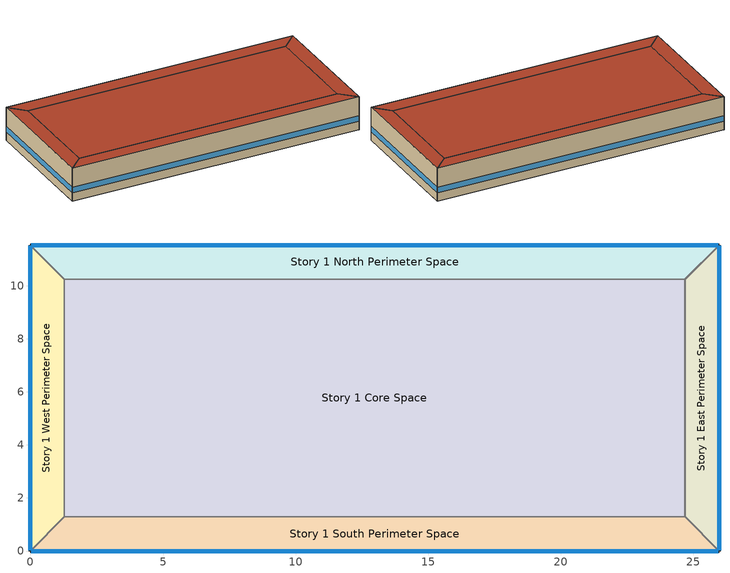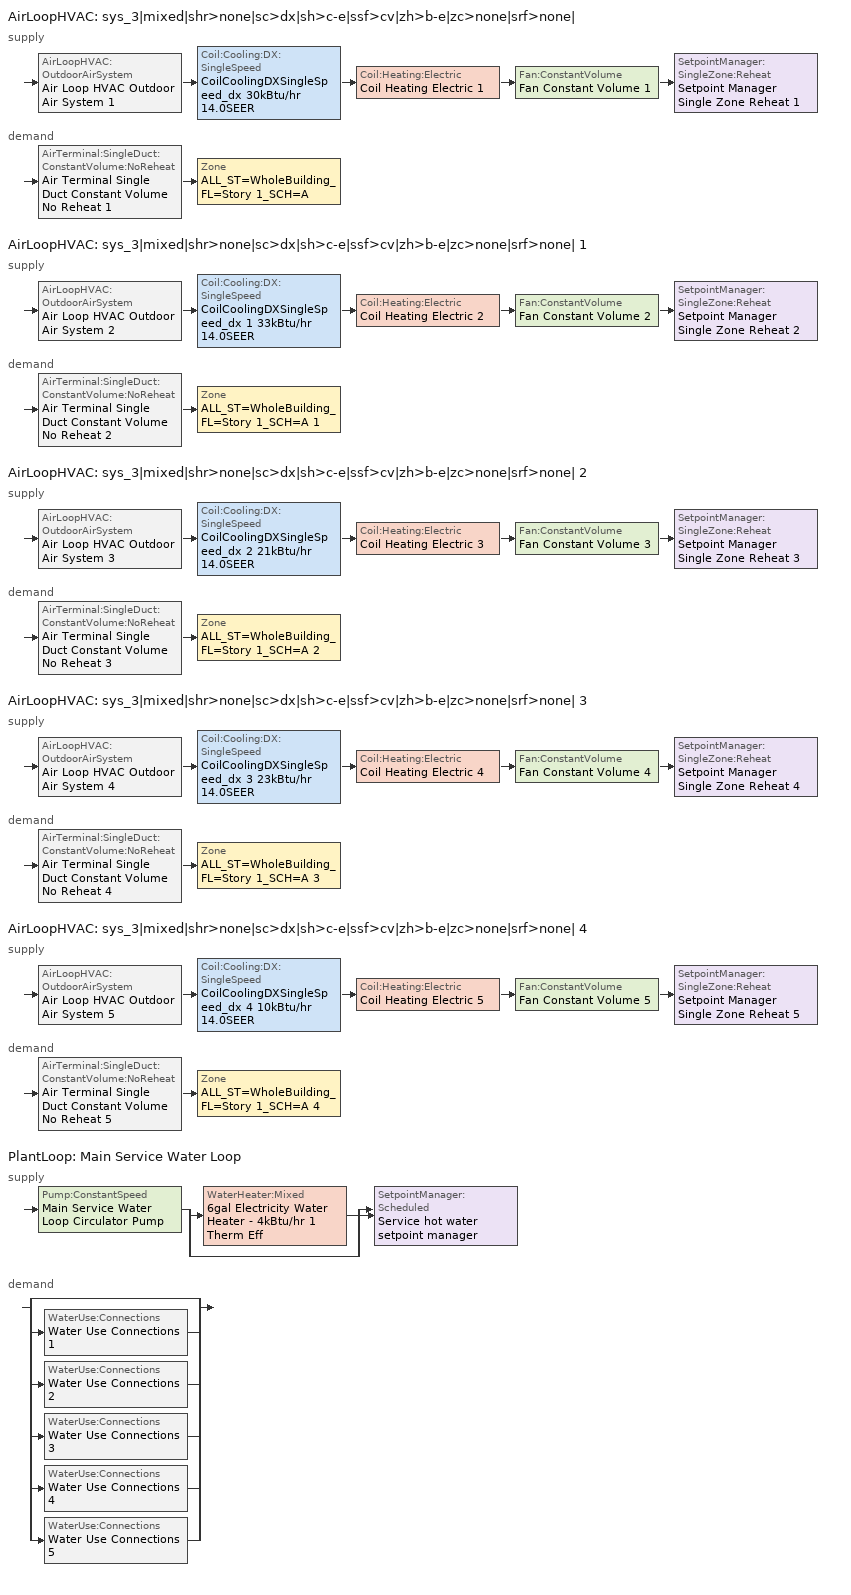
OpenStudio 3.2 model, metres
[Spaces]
Story 1 West Perimeter Space
 floor ground: 0,0 0,11.55 1.28,10.26 1.28,1.28 z0
 wall outside: 0,11.55 0,0 z0:3
 wall to Story 1 North Perimeter Space: 1.28,10.26 0,11.55 z0:3
 wall to Story 1 Core Space: 1.28,1.28 1.28,10.26 z0:3
 wall to Story 1 South Perimeter Space: 0,0 1.28,1.28 z0:3
 window (BTAP-Ext-FixedWindow:U=0.180 SHGC=0.600): 0,11.52 0,0.03 z0.76:1.27
 roof outside: 1.28,1.28 1.28,10.26 0,11.55 0,0 z3
Story 1 North Perimeter Space
 floor ground: 0,11.55 25.98,11.55 24.7,10.26 1.28,10.26 z0
 wall outside: 25.98,11.55 0,11.55 z0:3
 wall to Story 1 East Perimeter Space: 24.7,10.26 25.98,11.55 z0:3
 wall to Story 1 Core Space: 1.28,10.26 24.7,10.26 z0:3
 window (BTAP-Ext-FixedWindow:U=0.180 SHGC=0.600): 25.96,11.55 0.03,11.55 z0.76:1.27
 roof outside: 1.28,10.26 24.7,10.26 25.98,11.55 0,11.55 z3
Story 1 East Perimeter Space
 floor ground: 25.98,11.55 25.98,0 24.7,1.28 24.7,10.26 z0
 wall outside: 25.98,0 25.98,11.55 z0:3
 wall to Story 1 South Perimeter Space: 24.7,1.28 25.98,0 z0:3
 wall to Story 1 Core Space: 24.7,10.26 24.7,1.28 z0:3
 window (BTAP-Ext-FixedWindow:U=0.180 SHGC=0.600): 25.98,0.03 25.98,11.52 z0.76:1.27
 roof outside: 24.7,10.26 24.7,1.28 25.98,0 25.98,11.55 z3
Story 1 South Perimeter Space
 floor ground: 25.98,0 0,0 1.28,1.28 24.7,1.28 z0
 wall outside: 0,0 25.98,0 z0:3
 wall to Story 1 Core Space: 24.7,1.28 1.28,1.28 z0:3
 window (BTAP-Ext-FixedWindow:U=0.180 SHGC=0.600): 0.03,0 25.96,0 z0.76:1.27
 roof outside: 24.7,1.28 1.28,1.28 0,0 25.98,0 z3
Story 1 Core Space
 floor ground: 1.28,1.28 1.28,10.26 24.7,10.26 24.7,1.28 z0
 roof outside: 24.7,1.28 24.7,10.26 1.28,10.26 1.28,1.28 z3
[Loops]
AirLoopHVAC 'sys_3|mixed|shr>none|sc>dx|sh>c-e|ssf>cv|zh>b-e|zc>none|srf>none|'
 supply: AirLoopHVAC:OutdoorAirSystem 'Air Loop HVAC Outdoor Air System 1' > Coil:Cooling:DX:SingleSpeed 'CoilCoolingDXSingleSpeed_dx 30kBtu/hr 14.0SEER' > Coil:Heating:Electric 'Coil Heating Electric 1' > Fan:ConstantVolume 'Fan Constant Volume 1' > SetpointManager:SingleZone:Reheat 'Setpoint Manager Single Zone Reheat 1'
 demand: AirTerminal:SingleDuct:ConstantVolume:NoReheat 'Air Terminal Single Duct Constant Volume No Reheat 1' > Zone 'ALL_ST=WholeBuilding_FL=Story 1_SCH=A'
AirLoopHVAC 'sys_3|mixed|shr>none|sc>dx|sh>c-e|ssf>cv|zh>b-e|zc>none|srf>none| 1'
 supply: AirLoopHVAC:OutdoorAirSystem 'Air Loop HVAC Outdoor Air System 2' > Coil:Cooling:DX:SingleSpeed 'CoilCoolingDXSingleSpeed_dx 1 33kBtu/hr 14.0SEER' > Coil:Heating:Electric 'Coil Heating Electric 2' > Fan:ConstantVolume 'Fan Constant Volume 2' > SetpointManager:SingleZone:Reheat 'Setpoint Manager Single Zone Reheat 2'
 demand: AirTerminal:SingleDuct:ConstantVolume:NoReheat 'Air Terminal Single Duct Constant Volume No Reheat 2' > Zone 'ALL_ST=WholeBuilding_FL=Story 1_SCH=A 1'
AirLoopHVAC 'sys_3|mixed|shr>none|sc>dx|sh>c-e|ssf>cv|zh>b-e|zc>none|srf>none| 2'
 supply: AirLoopHVAC:OutdoorAirSystem 'Air Loop HVAC Outdoor Air System 3' > Coil:Cooling:DX:SingleSpeed 'CoilCoolingDXSingleSpeed_dx 2 21kBtu/hr 14.0SEER' > Coil:Heating:Electric 'Coil Heating Electric 3' > Fan:ConstantVolume 'Fan Constant Volume 3' > SetpointManager:SingleZone:Reheat 'Setpoint Manager Single Zone Reheat 3'
 demand: AirTerminal:SingleDuct:ConstantVolume:NoReheat 'Air Terminal Single Duct Constant Volume No Reheat 3' > Zone 'ALL_ST=WholeBuilding_FL=Story 1_SCH=A 2'
AirLoopHVAC 'sys_3|mixed|shr>none|sc>dx|sh>c-e|ssf>cv|zh>b-e|zc>none|srf>none| 3'
 supply: AirLoopHVAC:OutdoorAirSystem 'Air Loop HVAC Outdoor Air System 4' > Coil:Cooling:DX:SingleSpeed 'CoilCoolingDXSingleSpeed_dx 3 23kBtu/hr 14.0SEER' > Coil:Heating:Electric 'Coil Heating Electric 4' > Fan:ConstantVolume 'Fan Constant Volume 4' > SetpointManager:SingleZone:Reheat 'Setpoint Manager Single Zone Reheat 4'
 demand: AirTerminal:SingleDuct:ConstantVolume:NoReheat 'Air Terminal Single Duct Constant Volume No Reheat 4' > Zone 'ALL_ST=WholeBuilding_FL=Story 1_SCH=A 3'
AirLoopHVAC 'sys_3|mixed|shr>none|sc>dx|sh>c-e|ssf>cv|zh>b-e|zc>none|srf>none| 4'
 supply: AirLoopHVAC:OutdoorAirSystem 'Air Loop HVAC Outdoor Air System 5' > Coil:Cooling:DX:SingleSpeed 'CoilCoolingDXSingleSpeed_dx 4 10kBtu/hr 14.0SEER' > Coil:Heating:Electric 'Coil Heating Electric 5' > Fan:ConstantVolume 'Fan Constant Volume 5' > SetpointManager:SingleZone:Reheat 'Setpoint Manager Single Zone Reheat 5'
 demand: AirTerminal:SingleDuct:ConstantVolume:NoReheat 'Air Terminal Single Duct Constant Volume No Reheat 5' > Zone 'ALL_ST=WholeBuilding_FL=Story 1_SCH=A 4'
PlantLoop 'Main Service Water Loop'
 supply: Pump:ConstantSpeed 'Main Service Water Loop Circulator Pump' > split
  | WaterHeater:Mixed '6gal Electricity Water Heater - 4kBtu/hr 1 Therm Eff'
  | bypass
  join > SetpointManager:Scheduled 'Service hot water setpoint manager'
 demand: split
  | bypass
  | WaterUse:Connections 'Water Use Connections 1'
  | WaterUse:Connections 'Water Use Connections 2'
  | WaterUse:Connections 'Water Use Connections 3'
  | WaterUse:Connections 'Water Use Connections 4'
  | WaterUse:Connections 'Water Use Connections 5'
[Site]
Victoria Intl AP_BC_CAN: Latitude {deg}=48.647; Longitude {deg}=-123.426; Time Zone {hr}=-8; Elevation {m}=19.5
[ClimateZones]
Climate Zone Institution Name 1=ASHRAE; Climate Zone Document Name 1=ANSI/ASHRAE Standard 169; Climate Zone Document Year 1=2006; Climate Zone Institution Name 2=CEC; Climate Zone Document Name 2=California Climate Zone Descriptions; Climate Zone Document Year 2=1995
[Building]
SmallOffice_Rectangular_NECB2017: North Axis {deg}=0; Space Type=Office WholeBuilding; Default Construction Set=BTAP-Mass at hdd = 2850.0; Standards Number of Stories=1; Standards Number of Above Ground Stories=1; Standards Template=NECB2017; Standards Building Type=SmallOffice
[Site:WaterMainsTemperature]
Calculation Method=Correlation; Annual Average Outdoor Air Temperature {C}=10.0917; Maximum Difference In Monthly Average Outdoor Air Temperatures {deltaC}=12.6
[SizingPeriod:DesignDay] Barometric Pressure {Pa}=101091; Sky Clearness=0; Rain Indicator=0; Snow Indicator=0; Day of Month=21; Daylight Saving Time Indicator=0; Humidity Indicating Type=Wetbulb; Dry-Bulb Temperature Range Modifier Type=DefaultMultipliers
Name | Maximum Dry-Bulb Temperature {C} | Daily Dry-Bulb Temperature Range {deltaC} | Humidity Indicating Conditions at Maximum Dry-Bulb | Wind Speed {m/s} | Wind Direction {deg} | Month | Day Type | Solar Model Indicator | ASHRAE Taub | ASHRAE Taud
Victoria Intl AP Ann Clg .4% Condns DB=>MWB | 26.7 | 10.1 | 17.7 | 2.8 | 120 | 7 | SummerDesignDay | ASHRAETau | 0.349 | 2.532
Victoria Intl AP Ann Htg 99.6% Condns DB | -4 | 0 | -4 | 3.8 | 250 | 12 | WinterDesignDay | ASHRAEClearSky
[Site:GroundTemperature:BuildingSurface]
19.527, 19.502, 19.536, 19.598, 20.002, 21.64, 22.225, 22.375, 21.449, 20.121, 19.802, 19.633
[Material:NoMass] Roughness=Smooth; Thermal Absorptance=0.9; Solar Absorptance=0.7
Name | Thermal Resistance {m2-K/W} | Visible Absorptance
Typical Carpet Pad; Typical Carpet Pad 1 | 0.21648 | 0.8
Typical Insulation 1 | 4.41243 | 0.7
Typical Insulation 2 | 2.50684 | 0.7
Typical Insulation 3 | 4.67288 | 0.7
Typical Carpet Pad 2 | 1.89481 | 0.8
Typical Carpet Pad 3 | 1.9221 | 0.8
Typical Carpet Pad 4 | 1.69459 | 0.8
Typical Insulation 4 | 0.555538 | 0.7
Typical Insulation 5 | 0.555556 | 0.7
[Material]
Name | Roughness | Thickness {m} | Conductivity {W/m-K} | Density {kg/m3} | Specific Heat {J/kg-K} | Thermal Absorptance | Solar Absorptance | Visible Absorptance
G05 25mm wood | MediumSmooth | 0.0254 | 0.15 | 608 | 1630 | 0.9 | 0.5 | 0.5
100mm Normalweight concrete floor 1 | MediumSmooth | 0.1016 | 2.31 | 2322 | 832
G01 13mm gypsum board 1 | Smooth | 0.0127 | 0.16 | 800 | 1090 | 0.9 | 0.7 | 0.5
4 in. Normalweight Concrete Floor 1 | MediumRough | 0.1016 | 2.31 | 2322 | 832 | 0.9 | 0.7 | 0.7
1IN Stucco 1 | Smooth | 0.0253 | 0.6918 | 1858 | 837 | 0.9 | 0.7 | 0.92
8IN CONCRETE HW RefBldg 1 | Rough | 0.2032 | 1.311 | 2240 | 836.8 | 0.9 | 0.7 | 0.7
1/2IN Gypsum 1 | Smooth | 0.0127 | 0.16 | 784.9 | 830 | 0.9 | 0.4 | 0.4
Metal Roof Surface 1; F08 Metal surface 1 | Smooth | 0.0008 | 45.28 | 7824 | 500 | 0.9 | 0.7 | 0.7
6 in. Normalweight Concrete Floor 1; 6 in. Normalweight Concrete Floor 2; 6 in. Normalweight Concrete Floor 3 | MediumRough | 0.1524 | 2.31 | 2322 | 832 | 0.9 | 0.7 | 0.7
[Construction]
BTAP-Int-Partition; BTAP-Int-Door: G05 25mm wood
BTAP-Int-Floor: 100mm Normalweight concrete floor 1, Typical Carpet Pad
BTAP-Int-Wall: G01 13mm gypsum board 1, G01 13mm gypsum board 1
BTAP-Int-Ceiling: Typical Carpet Pad, 100mm Normalweight concrete floor 1
BTAP-Int-Window: SimpleGlazing
BTAP-Ext-Floor-Mass:U-0.214: Typical Insulation 1, 4 in. Normalweight Concrete Floor 1, Typical Carpet Pad 1
BTAP-Ext-Wall-Mass:U-0.36: 1IN Stucco 1, 8IN CONCRETE HW RefBldg 1, Typical Insulation 2, 1/2IN Gypsum 1
BTAP-Ext-Roof-Metal:U-0.214: Metal Roof Surface 1, Typical Insulation 3
BTAP-Grnd-Floor-Mass:U-0.51: 6 in. Normalweight Concrete Floor 1, Typical Carpet Pad 2
BTAP-Grnd-Wall-Mass:U-0.503: 6 in. Normalweight Concrete Floor 2, Typical Carpet Pad 3
BTAP-Grnd-Roof-Mass:U-0.568: 6 in. Normalweight Concrete Floor 3, Typical Carpet Pad 4
BTAP-Ext-FixedWindow:U=0.180 SHGC=0.600; BTAP-Ext-GlassDoors:U=0.180 SHGC=0.600; BTAP-Ext-Skylights:U=0.180 SHGC=0.600; BTAP-Ext-DaylightDomes:U=0.180 SHGC=0.600; BTAP-Ext-DaylightDiffuser:U=0.180 SHGC=0.600: SimpleGlazing:U=0.180 SHGC=0.600
BTAP-Ext-Door:U-1.8: F08 Metal surface 1, Typical Insulation 4
BTAP-Ext-OverHeadDoor:U-1.8: Typical Insulation 5
[DefaultConstructionSet]
BTAP-Mass at hdd = 2850.0: Default Exterior Surface Constructions=BTAP-Mass at hdd = 2850.0; Default Interior Surface Constructions=Default Surface Constructions 2; Default Ground Contact Surface Constructions=BTAP-Mass at hdd = 2850.0 1; Default Exterior SubSurface Constructions=BTAP-Mass at hdd = 2850.0; Default Interior SubSurface Constructions=Default Sub Surface Constructions 2; Interior Partition Construction=BTAP-Int-Partition
[DefaultSurfaceConstructions]
Name | Floor Construction | Wall Construction | Roof Ceiling Construction
Default Surface Constructions 2 | BTAP-Int-Floor | BTAP-Int-Wall | BTAP-Int-Ceiling
BTAP-Mass at hdd = 2850.0 | BTAP-Ext-Floor-Mass:U-0.214 | BTAP-Ext-Wall-Mass:U-0.36 | BTAP-Ext-Roof-Metal:U-0.214
BTAP-Mass at hdd = 2850.0 1 | BTAP-Grnd-Floor-Mass:U-0.51 | BTAP-Grnd-Wall-Mass:U-0.503 | BTAP-Grnd-Roof-Mass:U-0.568
[DefaultSubSurfaceConstructions]
Name | Fixed Window Construction | Operable Window Construction | Door Construction | Glass Door Construction | Overhead Door Construction | Skylight Construction | Tubular Daylight Dome Construction | Tubular Daylight Diffuser Construction
Default Sub Surface Constructions 2 | BTAP-Int-Window | BTAP-Int-Window | BTAP-Int-Door
BTAP-Mass at hdd = 2850.0 | BTAP-Ext-FixedWindow:U=0.180 SHGC=0.600 | BTAP-Ext-FixedWindow:U=0.180 SHGC=0.600 | BTAP-Ext-Door:U-1.8 | BTAP-Ext-GlassDoors:U=0.180 SHGC=0.600 | BTAP-Ext-OverHeadDoor:U-1.8 | BTAP-Ext-Skylights:U=0.180 SHGC=0.600 | BTAP-Ext-DaylightDomes:U=0.180 SHGC=0.600 | BTAP-Ext-DaylightDiffuser:U=0.180 SHGC=0.600
[WindowMaterial:SimpleGlazingSystem] Solar Heat Gain Coefficient=0.6; Visible Transmittance=0.21
Name | U-Factor {W/m2-K}
SimpleGlazing | 2.2
SimpleGlazing:U=0.180 SHGC=0.600 | 1.8
[BuildingStory]
Story 1: Nominal Z Coordinate {m}=0; Nominal Floor to Floor Height {m}=3
[Space] Building Story=Story 1
Name | Thermal Zone
Story 1 West Perimeter Space | ALL_ST=WholeBuilding_FL=Story 1_SCH=A 3
Story 1 North Perimeter Space | ALL_ST=WholeBuilding_FL=Story 1_SCH=A 4
Story 1 East Perimeter Space | ALL_ST=WholeBuilding_FL=Story 1_SCH=A 2
Story 1 South Perimeter Space | ALL_ST=WholeBuilding_FL=Story 1_SCH=A 1
Story 1 Core Space | ALL_ST=WholeBuilding_FL=Story 1_SCH=A
[SpaceType]
Office WholeBuilding: Default Schedule Set=Office WholeBuilding Schedule Set; Design Specification Outdoor Air Object=Office WholeBuilding Ventilation; Standards Building Type=Office; Standards Space Type=WholeBuilding
[People:Definition]
Office WholeBuilding People Definition: Number of People Calculation Method=People/Area; People per Space Floor Area {person/m2}=0.0400145; Fraction Radiant=0.3
[People]
Office WholeBuilding People: People Definition=Office WholeBuilding People Definition; Space or SpaceType=Office WholeBuilding; Work Efficiency Schedule=Work Efficiency Schedule; Clothing Insulation Schedule=Clothing Schedule; Air Velocity Schedule=Air Velocity Schedule; Multiplier=1
[Lights:Definition]
Office WholeBuilding Lights Definition: Design Level Calculation Method=Watts/Area; Watts per Space Floor Area {W/m2}=8.49993; Fraction Radiant=0.5; Fraction Visible=0.2
[Lights]
Office WholeBuilding Lights: Lights Definition=Office WholeBuilding Lights Definition; Space or SpaceType=Office WholeBuilding; Fraction Replaceable=1
[ElectricEquipment:Definition]
Office WholeBuilding Elec Equip Definition: Design Level Calculation Method=Watts/Area; Watts per Space Floor Area {W/m2}=7.50273; Fraction Radiant=0.5
[ElectricEquipment]
Office WholeBuilding Elec Equip: Electric Equipment Definition=Office WholeBuilding Elec Equip Definition; Space or SpaceType=Office WholeBuilding
[DesignSpecification:OutdoorAir]
Office WholeBuilding Ventilation: Outdoor Air Method=Sum; Outdoor Air Flow per Person {m3/s-person}=0.0177735
[DefaultScheduleSet]
Office WholeBuilding Schedule Set: Number of People Schedule=NECB-A-Occupancy; People Activity Level Schedule=NECB-Activity; Lighting Schedule=NECB-A-Lighting; Electric Equipment Schedule=NECB-A-Electric-Equipment; Infiltration Schedule=Always On
[ThermostatSetpoint:DualSetpoint] Heating Setpoint Temperature Schedule=NECB-A-Thermostat Setpoint-Heating; Cooling Setpoint Temperature Schedule=NECB-A-Thermostat Setpoint-Cooling
Office WholeBuilding Thermostat 11; Office WholeBuilding Thermostat 12; Office WholeBuilding Thermostat 13; Office WholeBuilding Thermostat 14; Office WholeBuilding Thermostat 15
[SpaceInfiltration:DesignFlowRate] Schedule=Always On Discrete; Design Flow Rate Calculation Method=Flow/ExteriorArea; Flow per Exterior Surface Area {m3/s-m2}=0.000785624; Constant Term Coefficient=0; Temperature Term Coefficient=0; Velocity Term Coefficient=0.224; Velocity Squared Term Coefficient=0
Name | Space or SpaceType
Story 1 Core Space Infiltration | Story 1 Core Space
Story 1 East Perimeter Space Infiltration | Story 1 East Perimeter Space
Story 1 North Perimeter Space Infiltration | Story 1 North Perimeter Space
Story 1 South Perimeter Space Infiltration | Story 1 South Perimeter Space
Story 1 West Perimeter Space Infiltration | Story 1 West Perimeter Space
[ThermalZone] Use Ideal Air Loads=No
Name | Thermostat
ALL_ST=WholeBuilding_FL=Story 1_SCH=A | Office WholeBuilding Thermostat 11
ALL_ST=WholeBuilding_FL=Story 1_SCH=A 1 | Office WholeBuilding Thermostat 12
ALL_ST=WholeBuilding_FL=Story 1_SCH=A 2 | Office WholeBuilding Thermostat 13
ALL_ST=WholeBuilding_FL=Story 1_SCH=A 3 | Office WholeBuilding Thermostat 14
ALL_ST=WholeBuilding_FL=Story 1_SCH=A 4 | Office WholeBuilding Thermostat 15
[Sizing:Zone] Zone Cooling Design Supply Air Temperature Input Method=SupplyAirTemperature; Zone Cooling Design Supply Air Temperature {C}=13; Zone Cooling Design Supply Air Temperature Difference {deltaC}=11.11; Zone Heating Design Supply Air Temperature Input Method=SupplyAirTemperature; Zone Heating Design Supply Air Temperature {C}=43; Zone Heating Design Supply Air Temperature Difference {deltaC}=11.11; Zone Cooling Design Supply Air Humidity Ratio {kg-H2O/kg-air}=0.0085; Zone Heating Design Supply Air Humidity Ratio {kg-H2O/kg-air}=0.008; Zone Heating Sizing Factor=1.3; Zone Cooling Sizing Factor=1.1; Cooling Design Air Flow Method=DesignDay; Heating Design Air Flow Method=DesignDay; Account for Dedicated Outdoor Air System=No; Dedicated Outdoor Air System Control Strategy=NeutralSupplyAir; Dedicated Outdoor Air Low Setpoint Temperature for Design {C}=autosize; Dedicated Outdoor Air High Setpoint Temperature for Design {C}=autosize
ALL_ST=WholeBuilding_FL=Story 1_SCH=A; ALL_ST=WholeBuilding_FL=Story 1_SCH=A 1; ALL_ST=WholeBuilding_FL=Story 1_SCH=A 2; ALL_ST=WholeBuilding_FL=Story 1_SCH=A 3; ALL_ST=WholeBuilding_FL=Story 1_SCH=A 4
[Zone equipment]
ALL_ST=WholeBuilding_FL=Story 1_SCH=A: Air Terminal Single Duct Constant Volume No Reheat 1, Zone HVAC Baseboard Convective Electric 1
ALL_ST=WholeBuilding_FL=Story 1_SCH=A 1: Air Terminal Single Duct Constant Volume No Reheat 2, Zone HVAC Baseboard Convective Electric 2
ALL_ST=WholeBuilding_FL=Story 1_SCH=A 2: Air Terminal Single Duct Constant Volume No Reheat 3, Zone HVAC Baseboard Convective Electric 3
ALL_ST=WholeBuilding_FL=Story 1_SCH=A 3: Air Terminal Single Duct Constant Volume No Reheat 4, Zone HVAC Baseboard Convective Electric 4
ALL_ST=WholeBuilding_FL=Story 1_SCH=A 4: Air Terminal Single Duct Constant Volume No Reheat 5, Zone HVAC Baseboard Convective Electric 5
[AirLoopHVAC] Design Supply Air Flow Rate {m3/s}=autosize; Design Return Air Flow Fraction of Supply Air Flow=1
Name | Availability Schedule
sys_3|mixed|shr>none|sc>dx|sh>c-e|ssf>cv|zh>b-e|zc>none|srf>none| | sys_3|mixed|shr>none|sc>dx|sh>c-e|ssf>cv|zh>b-e|zc>none|srf>none| Occ Sch
sys_3|mixed|shr>none|sc>dx|sh>c-e|ssf>cv|zh>b-e|zc>none|srf>none| 1 | sys_3|mixed|shr>none|sc>dx|sh>c-e|ssf>cv|zh>b-e|zc>none|srf>none| 1 Occ Sch
sys_3|mixed|shr>none|sc>dx|sh>c-e|ssf>cv|zh>b-e|zc>none|srf>none| 2 | sys_3|mixed|shr>none|sc>dx|sh>c-e|ssf>cv|zh>b-e|zc>none|srf>none| 2 Occ Sch
sys_3|mixed|shr>none|sc>dx|sh>c-e|ssf>cv|zh>b-e|zc>none|srf>none| 3 | sys_3|mixed|shr>none|sc>dx|sh>c-e|ssf>cv|zh>b-e|zc>none|srf>none| 3 Occ Sch
sys_3|mixed|shr>none|sc>dx|sh>c-e|ssf>cv|zh>b-e|zc>none|srf>none| 4 | sys_3|mixed|shr>none|sc>dx|sh>c-e|ssf>cv|zh>b-e|zc>none|srf>none| 4 Occ Sch
[Sizing:System] Type of Load to Size On=Sensible; Design Outdoor Air Flow Rate {m3/s}=Autosize; Central Heating Maximum System Air Flow Ratio=1; Preheat Design Temperature {C}=7; Preheat Design Humidity Ratio {kg-H2O/kg-Air}=0.008; Precool Design Temperature {C}=13; Precool Design Humidity Ratio {kg-H2O/kg-Air}=0.008; Central Cooling Design Supply Air Temperature {C}=13; Central Heating Design Supply Air Temperature {C}=43; Sizing Option=NonCoincident; 100% Outdoor Air in Cooling=No; 100% Outdoor Air in Heating=No; Central Cooling Design Supply Air Humidity Ratio {kg-H2O/kg-Air}=0.0085; Central Heating Design Supply Air Humidity Ratio {kg-H2O/kg-Air}=0.008; Cooling Design Air Flow Method=DesignDay; Cooling Design Air Flow Rate {m3/s}=0; Heating Design Air Flow Method=DesignDay; Heating Design Air Flow Rate {m3/s}=0; System Outdoor Air Method=ZoneSum; Zone Maximum Outdoor Air Fraction=1; Cooling Supply Air Flow Rate Per Floor Area {m3/s-m2}=0.00996765; Cooling Fraction of Autosized Cooling Supply Air Flow Rate=1; Cooling Supply Air Flow Rate Per Unit Cooling Capacity {m3/s-W}=3.94755e-05; Heating Supply Air Flow Rate Per Floor Area {m3/s-m2}=0.00996765; Heating Fraction of Autosized Heating Supply Air Flow Rate=1; Heating Fraction of Autosized Cooling Supply Air Flow Rate=1; Heating Supply Air Flow Rate Per Unit Heating Capacity {m3/s-W}=3.15882e-05; Cooling Design Capacity Method=CoolingDesignCapacity; Cooling Design Capacity {W}=autosize; Cooling Design Capacity Per Floor Area {W/m2}=234.7; Fraction of Autosized Cooling Design Capacity=1; Heating Design Capacity Method=HeatingDesignCapacity; Heating Design Capacity {W}=autosize; Heating Design Capacity Per Floor Area {W/m2}=157; Fraction of Autosized Heating Design Capacity=1; Central Cooling Capacity Control Method=OnOff
sys_3|mixed|shr>none|sc>dx|sh>c-e|ssf>cv|zh>b-e|zc>none|srf>none|; sys_3|mixed|shr>none|sc>dx|sh>c-e|ssf>cv|zh>b-e|zc>none|srf>none| 1; sys_3|mixed|shr>none|sc>dx|sh>c-e|ssf>cv|zh>b-e|zc>none|srf>none| 2; sys_3|mixed|shr>none|sc>dx|sh>c-e|ssf>cv|zh>b-e|zc>none|srf>none| 3; sys_3|mixed|shr>none|sc>dx|sh>c-e|ssf>cv|zh>b-e|zc>none|srf>none| 4
[Fan:ConstantVolume] Availability Schedule=Always On Discrete; Fan Total Efficiency=0.39975; Pressure Rise {Pa}=640; Maximum Flow Rate {m3/s}=AutoSize; Motor Efficiency=0.615
Fan Constant Volume 1; Fan Constant Volume 2; Fan Constant Volume 3; Fan Constant Volume 4; Fan Constant Volume 5
[Coil:Heating:Electric] Availability Schedule=Always On Discrete
Coil Heating Electric 1; Coil Heating Electric 2; Coil Heating Electric 3; Coil Heating Electric 4; Coil Heating Electric 5
[Coil:Cooling:DX:SingleSpeed] Availability Schedule=Always On Discrete; Rated Total Cooling Capacity {W}=autosize; Rated Sensible Heat Ratio=autosize; Rated COP {W/W}=4.11713; Rated Air Flow Rate {m3/s}=autosize; Rated Evaporator Fan Power Per Volume Flow Rate {W/(m3/s)}=773.3; Total Cooling Capacity Function of Temperature Curve=DXCOOL-NECB2011-REF-CAPFT; Total Cooling Capacity Function of Flow Fraction Curve=DXCOOL-NECB2011-REF-CAPFFLOW; Energy Input Ratio Function of Temperature Curve=DXCOOL-NECB2011-REF-COOLEIRFT; Energy Input Ratio Function of Flow Fraction Curve=DXCOOL-NECB2011-REF-COOLEIRFFLOW; Part Load Fraction Correlation Curve=DXCOOL-NECB2011-REF-COOLPLFFPLR; Minimum Outdoor Dry-Bulb Temperature for Compressor Operation {C}=-25; Condenser Type=AirCooled; Evaporative Condenser Effectiveness=0; Evaporative Condenser Air Flow Rate {m3/s}=Autosize; Evaporative Condenser Pump Rated Power Consumption {W}=Autosize; Crankcase Heater Capacity {W}=0; Maximum Outdoor Dry-Bulb Temperature for Crankcase Heater Operation {C}=0; Basin Heater Capacity {W/K}=0; Basin Heater Setpoint Temperature {C}=10
CoilCoolingDXSingleSpeed_dx 30kBtu/hr 14.0SEER; CoilCoolingDXSingleSpeed_dx 1 33kBtu/hr 14.0SEER; CoilCoolingDXSingleSpeed_dx 2 21kBtu/hr 14.0SEER; CoilCoolingDXSingleSpeed_dx 3 23kBtu/hr 14.0SEER; CoilCoolingDXSingleSpeed_dx 4 10kBtu/hr 14.0SEER
[Controller:OutdoorAir] Minimum Outdoor Air Flow Rate {m3/s}=autosize; Maximum Outdoor Air Flow Rate {m3/s}=Autosize; Economizer Control Type=NoEconomizer; Economizer Control Action Type=ModulateFlow; Economizer Maximum Limit Dry-Bulb Temperature {C}=28; Economizer Maximum Limit Enthalpy {J/kg}=64000; Economizer Minimum Limit Dry-Bulb Temperature {C}=-100; Lockout Type=NoLockout; Minimum Limit Type=FixedMinimum; High Humidity Control=No; Heat Recovery Bypass Control Type=BypassWhenWithinEconomizerLimits
Name | Minimum Outdoor Air Schedule | Controller Mechanical Ventilation
Controller Outdoor Air 1 | sys_3|mixed|shr>none|sc>dx|sh>c-e|ssf>cv|zh>b-e|zc>none|srf>none| Occ Sch | Controller Mechanical Ventilation 1
Controller Outdoor Air 2 | sys_3|mixed|shr>none|sc>dx|sh>c-e|ssf>cv|zh>b-e|zc>none|srf>none| 1 Occ Sch | Controller Mechanical Ventilation 2
Controller Outdoor Air 3 | sys_3|mixed|shr>none|sc>dx|sh>c-e|ssf>cv|zh>b-e|zc>none|srf>none| 2 Occ Sch | Controller Mechanical Ventilation 3
Controller Outdoor Air 4 | sys_3|mixed|shr>none|sc>dx|sh>c-e|ssf>cv|zh>b-e|zc>none|srf>none| 3 Occ Sch | Controller Mechanical Ventilation 4
Controller Outdoor Air 5 | sys_3|mixed|shr>none|sc>dx|sh>c-e|ssf>cv|zh>b-e|zc>none|srf>none| 4 Occ Sch | Controller Mechanical Ventilation 5
[Controller:MechanicalVentilation] Availability Schedule=Always On Discrete; System Outdoor Air Method=ZoneSum
Controller Mechanical Ventilation 1; Controller Mechanical Ventilation 2; Controller Mechanical Ventilation 3; Controller Mechanical Ventilation 4; Controller Mechanical Ventilation 5
[AirLoopHVAC:OutdoorAirSystem]
Name | Controller
Air Loop HVAC Outdoor Air System 1 | Controller Outdoor Air 1
Air Loop HVAC Outdoor Air System 2 | Controller Outdoor Air 2
Air Loop HVAC Outdoor Air System 3 | Controller Outdoor Air 3
Air Loop HVAC Outdoor Air System 4 | Controller Outdoor Air 4
Air Loop HVAC Outdoor Air System 5 | Controller Outdoor Air 5
[SetpointManager:SingleZone:Reheat] Minimum Supply Air Temperature {C}=13; Maximum Supply Air Temperature {C}=43
Name | Control Zone
Setpoint Manager Single Zone Reheat 1 | ALL_ST=WholeBuilding_FL=Story 1_SCH=A
Setpoint Manager Single Zone Reheat 2 | ALL_ST=WholeBuilding_FL=Story 1_SCH=A 1
Setpoint Manager Single Zone Reheat 3 | ALL_ST=WholeBuilding_FL=Story 1_SCH=A 2
Setpoint Manager Single Zone Reheat 4 | ALL_ST=WholeBuilding_FL=Story 1_SCH=A 3
Setpoint Manager Single Zone Reheat 5 | ALL_ST=WholeBuilding_FL=Story 1_SCH=A 4
[AirTerminal:SingleDuct:ConstantVolume:NoReheat] Availability Schedule=Always On Discrete; Maximum Air Flow Rate {m3/s}=AutoSize
Air Terminal Single Duct Constant Volume No Reheat 1; Air Terminal Single Duct Constant Volume No Reheat 2; Air Terminal Single Duct Constant Volume No Reheat 3; Air Terminal Single Duct Constant Volume No Reheat 4; Air Terminal Single Duct Constant Volume No Reheat 5
[ZoneHVAC:Baseboard:Convective:Electric] Availability Schedule=Always On Discrete; Nominal Capacity {W}=autosize; Efficiency=1
Zone HVAC Baseboard Convective Electric 1; Zone HVAC Baseboard Convective Electric 2; Zone HVAC Baseboard Convective Electric 3; Zone HVAC Baseboard Convective Electric 4; Zone HVAC Baseboard Convective Electric 5
[PlantLoop]
Main Service Water Loop: Glycol Concentration=0; Maximum Loop Temperature {C}=60; Minimum Loop Temperature {C}=10; Plant Loop Volume {m3}=Autocalculate; Load Distribution Scheme=Optimal
[Sizing:Plant]
Main Service Water Loop: Loop Type=Heating; Design Loop Exit Temperature {C}=60; Loop Design Temperature Difference {deltaC}=5; Sizing Option=NonCoincident; Zone Timesteps in Averaging Window=1; Coincident Sizing Factor Mode=None
[SetpointManager:Scheduled]
Service hot water setpoint manager: Control Variable=Temperature; Schedule=Service Water Loop Temp - 140F
[Pump:ConstantSpeed]
Main Service Water Loop Circulator Pump: Rated Flow Rate {m3/s}=autosize; Rated Pump Head {Pa}=170.404; Rated Power Consumption {W}=autosize; Motor Efficiency=0.7; Fraction of Motor Inefficiencies to Fluid Stream=0; Pump Control Type=Intermittent; Design Power Sizing Method=PowerPerFlowPerPressure; Design Electric Power per Unit Flow Rate {W/(m3/s)}=348701.1; Design Shaft Power per Unit Flow Rate per Unit Head {W-s/m3-Pa}=1.28205
[WaterHeater:Mixed]
6gal Electricity Water Heater - 4kBtu/hr 1 Therm Eff: Tank Volume {m3}=0.0227151; Setpoint Temperature Schedule=Service Water Loop Temp - 140F; Deadband Temperature Difference {deltaC}=2; Maximum Temperature Limit {C}=60; Heater Control Type=Cycle; Heater Maximum Capacity {W}=1186.86; Heater Fuel Type=Electricity; Heater Thermal Efficiency=1; Off Cycle Parasitic Fuel Consumption Rate {W}=7.77014; Off Cycle Parasitic Fuel Type=Electricity; Off Cycle Parasitic Heat Fraction to Tank=0.8; On Cycle Parasitic Fuel Consumption Rate {W}=7.77014; On Cycle Parasitic Fuel Type=Electricity; On Cycle Parasitic Heat Fraction to Tank=0; Ambient Temperature Indicator=Schedule; Ambient Temperature Schedule=Water Heater Ambient Temp Schedule - 70.0f; Off Cycle Loss Coefficient to Ambient Temperature {W/K}=1.14539; On Cycle Loss Coefficient to Ambient Temperature {W/K}=1.14539; Use Side Effectiveness=1; Source Side Effectiveness=1; Use Side Design Flow Rate {m3/s}=autosize; Source Side Design Flow Rate {m3/s}=autosize; Indirect Water Heating Recovery Time {hr}=1.5; Source Side Flow Control Mode=IndirectHeatPrimarySetpoint
[WaterHeater:Sizing]
6gal Electricity Water Heater - 4kBtu/hr 1 Therm Eff: Design Mode=PeakDraw; Time Storage Can Meet Peak Draw {hr}=0.538503; Time for Tank Recovery {hr}=0; Nominal Tank Volume for Autosizing Plant Connections {m3}=1
[WaterUse:Connections] Drain Water Heat Exchanger Type=None; Drain Water Heat Exchanger Destination=Plant
Name | Water Use Equipment Name 1
Water Use Connections 1 | Story 1 core space Service Water Use 0.06gal/min
Water Use Connections 2 | Story 1 east perimeter space Service Water Use 0.0gal/min
Water Use Connections 3 | Story 1 north perimeter space Service Water Use 0.01gal/min
Water Use Connections 4 | Story 1 south perimeter space Service Water Use 0.01gal/min
Water Use Connections 5 | Story 1 west perimeter space Service Water Use 0.0gal/min
[WaterUse:Equipment:Definition]
Name | Peak Flow Rate {m3/s} | Target Temperature Schedule | Sensible Fraction Schedule | Latent Fraction Schedule
Story 1 core space Service Water Use Def 0.06gal/min | 4.0208e-06 | Schedule Ruleset 5 | Schedule Ruleset 3 | Schedule Ruleset 4
Story 1 east perimeter space Service Water Use Def 0.0gal/min | 2.51792e-07 | Schedule Ruleset 8 | Schedule Ruleset 6 | Schedule Ruleset 7
Story 1 north perimeter space Service Water Use Def 0.01gal/min | 6.05874e-07 | Schedule Ruleset 11 | Schedule Ruleset 9 | Schedule Ruleset 10
Story 1 south perimeter space Service Water Use Def 0.01gal/min | 6.05874e-07 | Schedule Ruleset 14 | Schedule Ruleset 12 | Schedule Ruleset 13
Story 1 west perimeter space Service Water Use Def 0.0gal/min | 2.51792e-07 | Schedule Ruleset 17 | Schedule Ruleset 15 | Schedule Ruleset 16
[WaterUse:Equipment] Flow Rate Fraction Schedule=NECB-A-Service Water Heating
Name | Water Use Equipment Definition | Space
Story 1 core space Service Water Use 0.06gal/min | Story 1 core space Service Water Use Def 0.06gal/min | Story 1 Core Space
Story 1 east perimeter space Service Water Use 0.0gal/min | Story 1 east perimeter space Service Water Use Def 0.0gal/min | Story 1 East Perimeter Space
Story 1 north perimeter space Service Water Use 0.01gal/min | Story 1 north perimeter space Service Water Use Def 0.01gal/min | Story 1 North Perimeter Space
Story 1 south perimeter space Service Water Use 0.01gal/min | Story 1 south perimeter space Service Water Use Def 0.01gal/min | Story 1 South Perimeter Space
Story 1 west perimeter space Service Water Use 0.0gal/min | Story 1 west perimeter space Service Water Use Def 0.0gal/min | Story 1 West Perimeter Space
[AvailabilityManager:NightCycle] Applicability Schedule=Always On Discrete; Control Type=CycleOnAny; Thermostat Tolerance {deltaC}=1; Cycling Run Time {s}=3600
Availability Manager Night Cycle 1; Availability Manager Night Cycle 2; Availability Manager Night Cycle 3; Availability Manager Night Cycle 4; Availability Manager Night Cycle 5
[Schedule:Day]
Clothing Schedule Default Winter Clothes; Always On Default; sys_3|mixed|shr>none|sc>dx|sh>c-e|ssf>cv|zh>b-e|zc>none|srf>none| Occ Sch Winter Design Day; sys_3|mixed|shr>none|sc>dx|sh>c-e|ssf>cv|zh>b-e|zc>none|srf>none| Occ Sch Summer Design Day; sys_3|mixed|shr>none|sc>dx|sh>c-e|ssf>cv|zh>b-e|zc>none|srf>none| 1 Occ Sch Winter Design Day; sys_3|mixed|shr>none|sc>dx|sh>c-e|ssf>cv|zh>b-e|zc>none|srf>none| 1 Occ Sch Summer Design Day; sys_3|mixed|shr>none|sc>dx|sh>c-e|ssf>cv|zh>b-e|zc>none|srf>none| 2 Occ Sch Winter Design Day; sys_3|mixed|shr>none|sc>dx|sh>c-e|ssf>cv|zh>b-e|zc>none|srf>none| 2 Occ Sch Summer Design Day; sys_3|mixed|shr>none|sc>dx|sh>c-e|ssf>cv|zh>b-e|zc>none|srf>none| 3 Occ Sch Winter Design Day; sys_3|mixed|shr>none|sc>dx|sh>c-e|ssf>cv|zh>b-e|zc>none|srf>none| 3 Occ Sch Summer Design Day; sys_3|mixed|shr>none|sc>dx|sh>c-e|ssf>cv|zh>b-e|zc>none|srf>none| 4 Occ Sch Winter Design Day; sys_3|mixed|shr>none|sc>dx|sh>c-e|ssf>cv|zh>b-e|zc>none|srf>none| 4 Occ Sch Summer Design Day: 24, 0, 1
Clothing Schedule Summer Clothes: 24, 0, 0.5
Air Velocity Schedule Default; NECB-A-Electric-Equipment Sat Day; NECB-A-Electric-Equipment Sun|Hol Day; Schedule Day 8; Schedule Day 11; Schedule Day 14; Schedule Day 17; Schedule Day 20: 24, 0, 0.2
Work Efficiency Schedule Default; NECB-A-Occupancy Sat Day; NECB-A-Occupancy Sun|Hol Day; sys_3|mixed|shr>none|sc>dx|sh>c-e|ssf>cv|zh>b-e|zc>none|srf>none| Occ Sch Sunday; sys_3|mixed|shr>none|sc>dx|sh>c-e|ssf>cv|zh>b-e|zc>none|srf>none| 1 Occ Sch Sunday; sys_3|mixed|shr>none|sc>dx|sh>c-e|ssf>cv|zh>b-e|zc>none|srf>none| 2 Occ Sch Sunday; sys_3|mixed|shr>none|sc>dx|sh>c-e|ssf>cv|zh>b-e|zc>none|srf>none| 3 Occ Sch Sunday; sys_3|mixed|shr>none|sc>dx|sh>c-e|ssf>cv|zh>b-e|zc>none|srf>none| 4 Occ Sch Sunday: 24, 0, 0
NECB-A-Occupancy Default; NECB-A-Occupancy Default|Wkdy Day: 7, 0, 0, 8, 0, 0.1, 9, 0, 0.7, 12, 0, 0.9, 14, 0, 0.5, 17, 0, 0.9, 18, 0, 0.7, 19, 0, 0.3, 23, 0, 0.1, 24, 0, 0
NECB-Activity Default; NECB-Activity Winter Design Day; NECB-Activity Summer Design Day: 24, 0, 130
NECB-A-Lighting Default; NECB-A-Lighting Default|Wkdy Day: 7, 0, 0.05, 8, 0, 0.3, 9, 0, 0.8, 17, 0, 0.9, 18, 0, 0.8, 19, 0, 0.5, 21, 0, 0.3, 23, 0, 0.1, 24, 0, 0.05
NECB-A-Lighting Sat Day; NECB-A-Lighting Sun|Hol Day; Schedule Day 9; NECB-A-Service Water Heating Sat Day; NECB-A-Service Water Heating Sun|Hol Day; Schedule Day 12; Schedule Day 15; Schedule Day 18; Schedule Day 21: 24, 0, 0.05
NECB-A-Electric-Equipment Default; NECB-A-Electric-Equipment Default|Wkdy Day: 7, 0, 0.2, 8, 0, 0.3, 9, 0, 0.8, 18, 0, 0.9, 19, 0, 0.5, 21, 0, 0.3, 24, 0, 0.2
NECB-A-Thermostat Setpoint-Heating Default; NECB-A-Thermostat Setpoint-Heating Default|Wkdy Day: 6, 0, 18, 7, 0, 20, 21, 0, 22, 24, 0, 18
NECB-A-Thermostat Setpoint-Heating Sat Day; NECB-A-Thermostat Setpoint-Heating Sun|Hol Day: 24, 0, 18
NECB-A-Thermostat Setpoint-Cooling Default; NECB-A-Thermostat Setpoint-Cooling Default|Wkdy Day: 6, 0, 35, 21, 0, 24, 24, 0, 35
NECB-A-Thermostat Setpoint-Cooling Sat Day; NECB-A-Thermostat Setpoint-Cooling Sun|Hol Day: 24, 0, 35
Service Water Loop Temp - 140F Default; Schedule Day 10; Schedule Day 13; Schedule Day 16; Schedule Day 19; Schedule Day 22: 24, 0, 60
Water Heater Ambient Temp Schedule - 70.0f Default: 24, 0, 21.1111
NECB-A-Service Water Heating Default; NECB-A-Service Water Heating Default|Wkdy Day: 7, 0, 0.05, 8, 0, 0.1, 10, 0, 0.5, 16, 0, 0.9, 17, 0, 0.7, 18, 0, 0.5, 19, 0, 0.3, 22, 0, 0.2, 24, 0, 0.05
sys_3|mixed|shr>none|sc>dx|sh>c-e|ssf>cv|zh>b-e|zc>none|srf>none| Occ Sch Default; sys_3|mixed|shr>none|sc>dx|sh>c-e|ssf>cv|zh>b-e|zc>none|srf>none| 1 Occ Sch Default; sys_3|mixed|shr>none|sc>dx|sh>c-e|ssf>cv|zh>b-e|zc>none|srf>none| 2 Occ Sch Default; sys_3|mixed|shr>none|sc>dx|sh>c-e|ssf>cv|zh>b-e|zc>none|srf>none| 3 Occ Sch Default; sys_3|mixed|shr>none|sc>dx|sh>c-e|ssf>cv|zh>b-e|zc>none|srf>none| 4 Occ Sch Default: 8, 0, 0, 19, 0, 1, 24, 0, 0
[Schedule:Ruleset]
Name | Default Day Schedule | Summer Design Day Schedule | Winter Design Day Schedule
Clothing Schedule | Clothing Schedule Default Winter Clothes
Air Velocity Schedule | Air Velocity Schedule Default
Work Efficiency Schedule | Work Efficiency Schedule Default
NECB-A-Occupancy | NECB-A-Occupancy Default
NECB-Activity | NECB-Activity Default | NECB-Activity Summer Design Day | NECB-Activity Winter Design Day
NECB-A-Lighting | NECB-A-Lighting Default
NECB-A-Electric-Equipment | NECB-A-Electric-Equipment Default
Always On | Always On Default
NECB-A-Thermostat Setpoint-Heating | NECB-A-Thermostat Setpoint-Heating Default
NECB-A-Thermostat Setpoint-Cooling | NECB-A-Thermostat Setpoint-Cooling Default
Service Water Loop Temp - 140F | Service Water Loop Temp - 140F Default
Water Heater Ambient Temp Schedule - 70.0f | Water Heater Ambient Temp Schedule - 70.0f Default
Schedule Ruleset 3 | Schedule Day 8
Schedule Ruleset 4 | Schedule Day 9
Schedule Ruleset 5 | Schedule Day 10
NECB-A-Service Water Heating | NECB-A-Service Water Heating Default
Schedule Ruleset 6 | Schedule Day 11
Schedule Ruleset 7 | Schedule Day 12
Schedule Ruleset 8 | Schedule Day 13
Schedule Ruleset 9 | Schedule Day 14
Schedule Ruleset 10 | Schedule Day 15
Schedule Ruleset 11 | Schedule Day 16
Schedule Ruleset 12 | Schedule Day 17
Schedule Ruleset 13 | Schedule Day 18
Schedule Ruleset 14 | Schedule Day 19
Schedule Ruleset 15 | Schedule Day 20
Schedule Ruleset 16 | Schedule Day 21
Schedule Ruleset 17 | Schedule Day 22
sys_3|mixed|shr>none|sc>dx|sh>c-e|ssf>cv|zh>b-e|zc>none|srf>none| Occ Sch | sys_3|mixed|shr>none|sc>dx|sh>c-e|ssf>cv|zh>b-e|zc>none|srf>none| Occ Sch Default | sys_3|mixed|shr>none|sc>dx|sh>c-e|ssf>cv|zh>b-e|zc>none|srf>none| Occ Sch Summer Design Day | sys_3|mixed|shr>none|sc>dx|sh>c-e|ssf>cv|zh>b-e|zc>none|srf>none| Occ Sch Winter Design Day
sys_3|mixed|shr>none|sc>dx|sh>c-e|ssf>cv|zh>b-e|zc>none|srf>none| 1 Occ Sch | sys_3|mixed|shr>none|sc>dx|sh>c-e|ssf>cv|zh>b-e|zc>none|srf>none| 1 Occ Sch Default | sys_3|mixed|shr>none|sc>dx|sh>c-e|ssf>cv|zh>b-e|zc>none|srf>none| 1 Occ Sch Summer Design Day | sys_3|mixed|shr>none|sc>dx|sh>c-e|ssf>cv|zh>b-e|zc>none|srf>none| 1 Occ Sch Winter Design Day
sys_3|mixed|shr>none|sc>dx|sh>c-e|ssf>cv|zh>b-e|zc>none|srf>none| 2 Occ Sch | sys_3|mixed|shr>none|sc>dx|sh>c-e|ssf>cv|zh>b-e|zc>none|srf>none| 2 Occ Sch Default | sys_3|mixed|shr>none|sc>dx|sh>c-e|ssf>cv|zh>b-e|zc>none|srf>none| 2 Occ Sch Summer Design Day | sys_3|mixed|shr>none|sc>dx|sh>c-e|ssf>cv|zh>b-e|zc>none|srf>none| 2 Occ Sch Winter Design Day
sys_3|mixed|shr>none|sc>dx|sh>c-e|ssf>cv|zh>b-e|zc>none|srf>none| 3 Occ Sch | sys_3|mixed|shr>none|sc>dx|sh>c-e|ssf>cv|zh>b-e|zc>none|srf>none| 3 Occ Sch Default | sys_3|mixed|shr>none|sc>dx|sh>c-e|ssf>cv|zh>b-e|zc>none|srf>none| 3 Occ Sch Summer Design Day | sys_3|mixed|shr>none|sc>dx|sh>c-e|ssf>cv|zh>b-e|zc>none|srf>none| 3 Occ Sch Winter Design Day
sys_3|mixed|shr>none|sc>dx|sh>c-e|ssf>cv|zh>b-e|zc>none|srf>none| 4 Occ Sch | sys_3|mixed|shr>none|sc>dx|sh>c-e|ssf>cv|zh>b-e|zc>none|srf>none| 4 Occ Sch Default | sys_3|mixed|shr>none|sc>dx|sh>c-e|ssf>cv|zh>b-e|zc>none|srf>none| 4 Occ Sch Summer Design Day | sys_3|mixed|shr>none|sc>dx|sh>c-e|ssf>cv|zh>b-e|zc>none|srf>none| 4 Occ Sch Winter Design Day
[Schedule:Rule] Date Specification Type=DateRange; Start Day=1
Name | Schedule Ruleset | Rule Order | Day Schedule | Start Month | End Month | End Day | Apply Monday | Apply Tuesday | Apply Wednesday | Apply Thursday | Apply Friday | Apply Saturday | Apply Sunday
Schedule Rule 1 | Clothing Schedule | 0 | Clothing Schedule Summer Clothes | 5 | 9 | 30
Schedule Rule 2 | NECB-A-Occupancy | 2 | NECB-A-Occupancy Default|Wkdy Day | 1 | 12 | 31 | Yes | Yes | Yes | Yes | Yes
Schedule Rule 3 | NECB-A-Occupancy | 1 | NECB-A-Occupancy Sat Day | 1 | 12 | 31 |  |  |  |  |  | Yes
Schedule Rule 4 | NECB-A-Occupancy | 0 | NECB-A-Occupancy Sun|Hol Day | 1 | 12 | 31 |  |  |  |  |  |  | Yes
Schedule Rule 5 | NECB-A-Lighting | 2 | NECB-A-Lighting Default|Wkdy Day | 1 | 12 | 31 | Yes | Yes | Yes | Yes | Yes
Schedule Rule 6 | NECB-A-Lighting | 1 | NECB-A-Lighting Sat Day | 1 | 12 | 31 |  |  |  |  |  | Yes
Schedule Rule 7 | NECB-A-Lighting | 0 | NECB-A-Lighting Sun|Hol Day | 1 | 12 | 31 |  |  |  |  |  |  | Yes
Schedule Rule 8 | NECB-A-Electric-Equipment | 2 | NECB-A-Electric-Equipment Default|Wkdy Day | 1 | 12 | 31 | Yes | Yes | Yes | Yes | Yes
Schedule Rule 9 | NECB-A-Electric-Equipment | 1 | NECB-A-Electric-Equipment Sat Day | 1 | 12 | 31 |  |  |  |  |  | Yes
Schedule Rule 10 | NECB-A-Electric-Equipment | 0 | NECB-A-Electric-Equipment Sun|Hol Day | 1 | 12 | 31 |  |  |  |  |  |  | Yes
Schedule Rule 11 | NECB-A-Thermostat Setpoint-Heating | 2 | NECB-A-Thermostat Setpoint-Heating Default|Wkdy Day | 1 | 12 | 31 | Yes | Yes | Yes | Yes | Yes
Schedule Rule 12 | NECB-A-Thermostat Setpoint-Heating | 1 | NECB-A-Thermostat Setpoint-Heating Sat Day | 1 | 12 | 31 |  |  |  |  |  | Yes
Schedule Rule 13 | NECB-A-Thermostat Setpoint-Heating | 0 | NECB-A-Thermostat Setpoint-Heating Sun|Hol Day | 1 | 12 | 31 |  |  |  |  |  |  | Yes
Schedule Rule 14 | NECB-A-Thermostat Setpoint-Cooling | 2 | NECB-A-Thermostat Setpoint-Cooling Default|Wkdy Day | 1 | 12 | 31 | Yes | Yes | Yes | Yes | Yes
Schedule Rule 15 | NECB-A-Thermostat Setpoint-Cooling | 1 | NECB-A-Thermostat Setpoint-Cooling Sat Day | 1 | 12 | 31 |  |  |  |  |  | Yes
Schedule Rule 16 | NECB-A-Thermostat Setpoint-Cooling | 0 | NECB-A-Thermostat Setpoint-Cooling Sun|Hol Day | 1 | 12 | 31 |  |  |  |  |  |  | Yes
Schedule Rule 17 | NECB-A-Service Water Heating | 2 | NECB-A-Service Water Heating Default|Wkdy Day | 1 | 12 | 31 | Yes | Yes | Yes | Yes | Yes
Schedule Rule 18 | NECB-A-Service Water Heating | 1 | NECB-A-Service Water Heating Sat Day | 1 | 12 | 31 |  |  |  |  |  | Yes
Schedule Rule 19 | NECB-A-Service Water Heating | 0 | NECB-A-Service Water Heating Sun|Hol Day | 1 | 12 | 31 |  |  |  |  |  |  | Yes
sys_3|mixed|shr>none|sc>dx|sh>c-e|ssf>cv|zh>b-e|zc>none|srf>none| Occ Sch Sunday Rule | sys_3|mixed|shr>none|sc>dx|sh>c-e|ssf>cv|zh>b-e|zc>none|srf>none| Occ Sch | 0 | sys_3|mixed|shr>none|sc>dx|sh>c-e|ssf>cv|zh>b-e|zc>none|srf>none| Occ Sch Sunday | 1 | 12 | 31 |  |  |  |  |  | Yes | Yes
sys_3|mixed|shr>none|sc>dx|sh>c-e|ssf>cv|zh>b-e|zc>none|srf>none| 1 Occ Sch Sunday Rule | sys_3|mixed|shr>none|sc>dx|sh>c-e|ssf>cv|zh>b-e|zc>none|srf>none| 1 Occ Sch | 0 | sys_3|mixed|shr>none|sc>dx|sh>c-e|ssf>cv|zh>b-e|zc>none|srf>none| 1 Occ Sch Sunday | 1 | 12 | 31 |  |  |  |  |  | Yes | Yes
sys_3|mixed|shr>none|sc>dx|sh>c-e|ssf>cv|zh>b-e|zc>none|srf>none| 2 Occ Sch Sunday Rule | sys_3|mixed|shr>none|sc>dx|sh>c-e|ssf>cv|zh>b-e|zc>none|srf>none| 2 Occ Sch | 0 | sys_3|mixed|shr>none|sc>dx|sh>c-e|ssf>cv|zh>b-e|zc>none|srf>none| 2 Occ Sch Sunday | 1 | 12 | 31 |  |  |  |  |  | Yes | Yes
sys_3|mixed|shr>none|sc>dx|sh>c-e|ssf>cv|zh>b-e|zc>none|srf>none| 3 Occ Sch Sunday Rule | sys_3|mixed|shr>none|sc>dx|sh>c-e|ssf>cv|zh>b-e|zc>none|srf>none| 3 Occ Sch | 0 | sys_3|mixed|shr>none|sc>dx|sh>c-e|ssf>cv|zh>b-e|zc>none|srf>none| 3 Occ Sch Sunday | 1 | 12 | 31 |  |  |  |  |  | Yes | Yes
sys_3|mixed|shr>none|sc>dx|sh>c-e|ssf>cv|zh>b-e|zc>none|srf>none| 4 Occ Sch Sunday Rule | sys_3|mixed|shr>none|sc>dx|sh>c-e|ssf>cv|zh>b-e|zc>none|srf>none| 4 Occ Sch | 0 | sys_3|mixed|shr>none|sc>dx|sh>c-e|ssf>cv|zh>b-e|zc>none|srf>none| 4 Occ Sch Sunday | 1 | 12 | 31 |  |  |  |  |  | Yes | Yes
[Schedule:Constant]
Always On Discrete: Value=1
[Curve:Biquadratic] Minimum Value of x=13; Maximum Value of x=24; Minimum Value of y=24; Maximum Value of y=46
Name | Coefficient1 Constant | Coefficient2 x | Coefficient3 x**2 | Coefficient4 y | Coefficient5 y**2 | Coefficient6 x*y
DXCOOL-NECB2011-REF-CAPFT | 0.867905 | 0.0142459 | 0.00055436 | -0.0075575 | 3.3e-05 | -0.0001918
DXCOOL-NECB2011-REF-COOLEIRFT | 0.114171 | 0.0281822 | -0.0004199 | 0.0214108 | 0.000161028 | -0.000679104
[Curve:Quadratic] Minimum Value of x=0.5; Maximum Value of x=1.5
Name | Coefficient1 Constant | Coefficient2 x | Coefficient3 x**2
DXCOOL-NECB2011-REF-CAPFFLOW | 0.8 | 0.2 | 0
DXCOOL-NECB2011-REF-COOLEIRFFLOW | 1.1552 | -0.1808 | 0.0256
[Curve:Cubic]
DXCOOL-NECB2011-REF-COOLPLFFPLR: Coefficient1 Constant=0.0277; Coefficient2 x=4.9151; Coefficient3 x**2=-8.184; Coefficient4 x**3=4.2702; Minimum Value of x=0.7; Maximum Value of x=1
